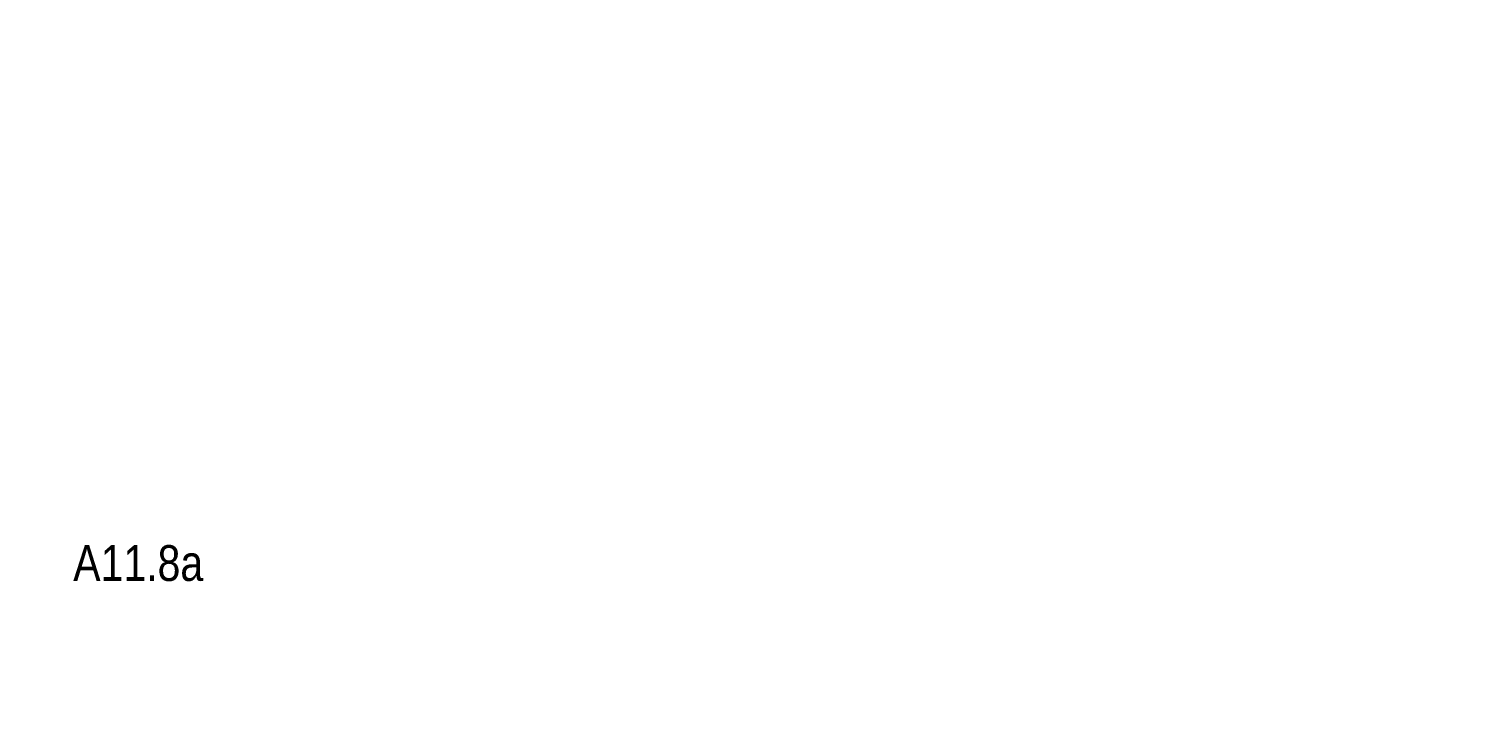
# Model space of a CAD drawing. Header units: millimetres. Extents: x -243740 to 150609, y -473655 to -165121.
# Drawn here: x -216865 to -206804, y -362659 to -357869 of the extents above; entities that cross this region are included whole.
import ezdxf

# ---------------------------------------------------------------- set-up
doc = ezdxf.new("R2010")
doc.units = ezdxf.units.MM
doc.layers.add('_освещение_dali', color=3, linetype='Continuous', lineweight=50)
doc.layers.add('Аварийное_овещение', color=1, linetype='Continuous', lineweight=30)
doc.styles.add('Arial Narrow_6', font='ARIALN.TTF', dxfattribs={"height": 193.245432})

# ---------------------------------------------------------------- blocks, each defined once
blk = doc.blocks.new('A$C453ecf4b')
at = {"layer": 'Аварийное_овещение', "lineweight": 40, "style": 'Arial Narrow_6'}
blk.add_text('А11.8а', height=250, dxfattribs=at).set_placement((18085, 35709))

msp = doc.modelspace()

# ---------------------------------------------------------------- block references
at = {"layer": '_освещение_dali', "ltscale": 100}
msp.add_blockref('A$C453ecf4b', (-234640, -397437), dxfattribs=at)

doc.saveas('drawing.dxf')
